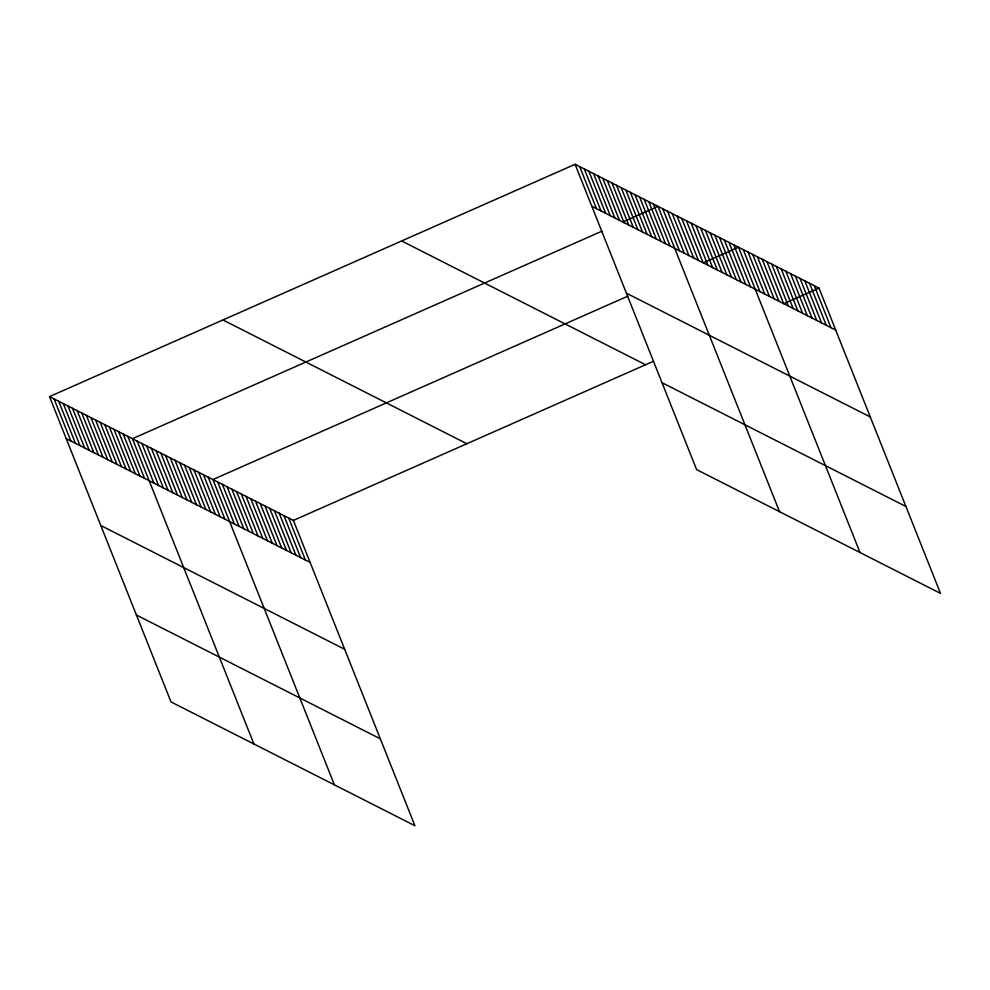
<?xml version="1.0" encoding="UTF-8"?>
<svg xmlns="http://www.w3.org/2000/svg" width="990" height="990" viewBox="0 0 990 990"><rect width="100%" height="100%" fill="white"/><g stroke="black" fill="none" stroke-linecap="round" stroke-linejoin="round"><path stroke-width="1.49" d="M49.5 396.619L293.399 520.406L414.897 825.71L170.998 701.91L49.5 396.619L575.103 164.291L819.002 288.09L940.5 593.381L696.601 469.594L575.103 164.291M601.994 231.153L132.425 438.706L253.923 744.01M623.341 221.71L658.028 206.378L779.526 511.682M627.784 296.183L212.912 479.556L334.41 784.86M703.828 262.573L738.515 247.228L860.013 552.531M293.399 520.406L653.561 361.214M784.315 303.423L819.002 288.09M591.81 206.279L835.721 330.078M626.398 293.176L870.297 416.963M401.655 240.966L645.554 364.753M662.025 382.697L905.924 506.484M222.948 319.956L466.847 443.743M66.206 438.607L310.105 562.394M100.782 525.504L344.693 649.291M136.41 615.025L380.321 738.812M814.275 285.677L830.981 327.665M809.535 283.276L826.254 325.264M804.808 280.875L821.514 322.864M800.068 278.475L816.775 320.463M795.341 276.074L812.048 318.062M790.602 273.661L807.308 315.662M785.862 271.26L802.581 313.248M781.135 268.859L797.841 310.848M776.395 266.459L793.101 308.447M771.668 264.058L788.374 306.046M766.928 261.657L783.635 303.645M762.189 259.244L778.907 301.232M757.461 256.843L774.168 298.832M752.722 254.442L769.428 296.431M747.995 252.042L764.701 294.03M743.255 249.641L759.961 291.629M733.788 244.827L750.494 286.815M729.048 242.426L745.755 284.415M724.321 240.026L741.027 282.014M719.582 237.625L736.288 279.613M714.842 235.224L731.56 277.212M710.115 232.811L726.821 274.799M705.375 230.41L722.094 272.399M700.648 228.009L717.354 269.998M695.908 225.609L712.614 267.597M691.181 223.208L707.887 265.196M686.441 220.795L703.148 262.796M681.702 218.394L698.42 260.382M676.974 215.993L693.681 257.982M672.235 213.593L688.941 255.581M667.508 211.192L684.214 253.18M662.768 208.791L679.474 250.779M653.425 204.039L670.131 246.027M648.821 201.7L665.527 243.701M644.218 199.374L660.924 241.362M639.602 197.035L656.308 239.023M634.998 194.696L651.705 236.684M630.395 192.357L647.101 234.345M625.779 190.018L642.498 232.006M621.175 187.679L637.882 229.668M616.572 185.34L633.278 227.329M611.968 183.001L628.675 224.99M607.353 180.663L624.059 222.651M602.749 178.324L619.455 220.312M598.146 175.985L614.852 217.973M593.53 173.646L610.248 215.634M588.926 171.307L605.633 213.296M584.323 168.968L601.029 210.957M579.719 166.629L596.425 208.618M288.672 518.005L305.378 559.994M283.932 515.604L300.638 557.593M279.192 513.204L295.911 555.192M274.465 510.803L291.171 552.791M269.726 508.39L286.444 550.378M264.998 505.989L281.704 547.977M260.259 503.588L276.965 545.577M255.519 501.188L272.238 543.176M250.792 498.787L267.498 540.775M246.052 496.386L262.771 538.374M241.325 493.973L258.031 535.961M236.585 491.572L253.292 533.561M231.858 489.171L248.564 531.16M227.118 486.771L243.825 528.759M222.379 484.37L239.097 526.358M217.651 481.957L234.358 523.945M208.185 477.155L224.891 519.144M203.445 474.755L220.151 516.743M198.705 472.354L215.424 514.342M193.978 469.953L210.684 511.941M189.238 467.54L205.945 509.528M184.511 465.139L201.218 507.128M179.772 462.738L196.478 504.727M175.032 460.338L191.751 502.326M170.305 457.937L187.011 499.925M165.565 455.524L182.284 497.512M160.838 453.123L177.544 495.111M156.098 450.722L172.804 492.711M151.359 448.321L168.077 490.31M146.631 445.921L163.338 487.909M141.892 443.52L158.61 485.508M137.165 441.107L153.871 483.095M127.821 436.367L144.528 478.356M123.218 434.028L139.924 476.017M118.602 431.69L135.321 473.678M113.999 429.351L130.705 471.339M109.395 427.012L126.101 469M104.779 424.673L121.498 466.661M100.176 422.334L116.882 464.335M95.572 420.007L112.278 461.996M90.969 417.669L107.675 459.657M86.353 415.33L103.071 457.318M81.749 412.991L98.456 454.979M77.146 410.652L93.852 452.64M72.53 408.313L89.249 450.302M67.926 405.974L84.633 447.963M63.323 403.635L80.029 445.624M58.719 401.296L75.426 443.285M54.104 398.958L70.822 440.946"/></g></svg>
